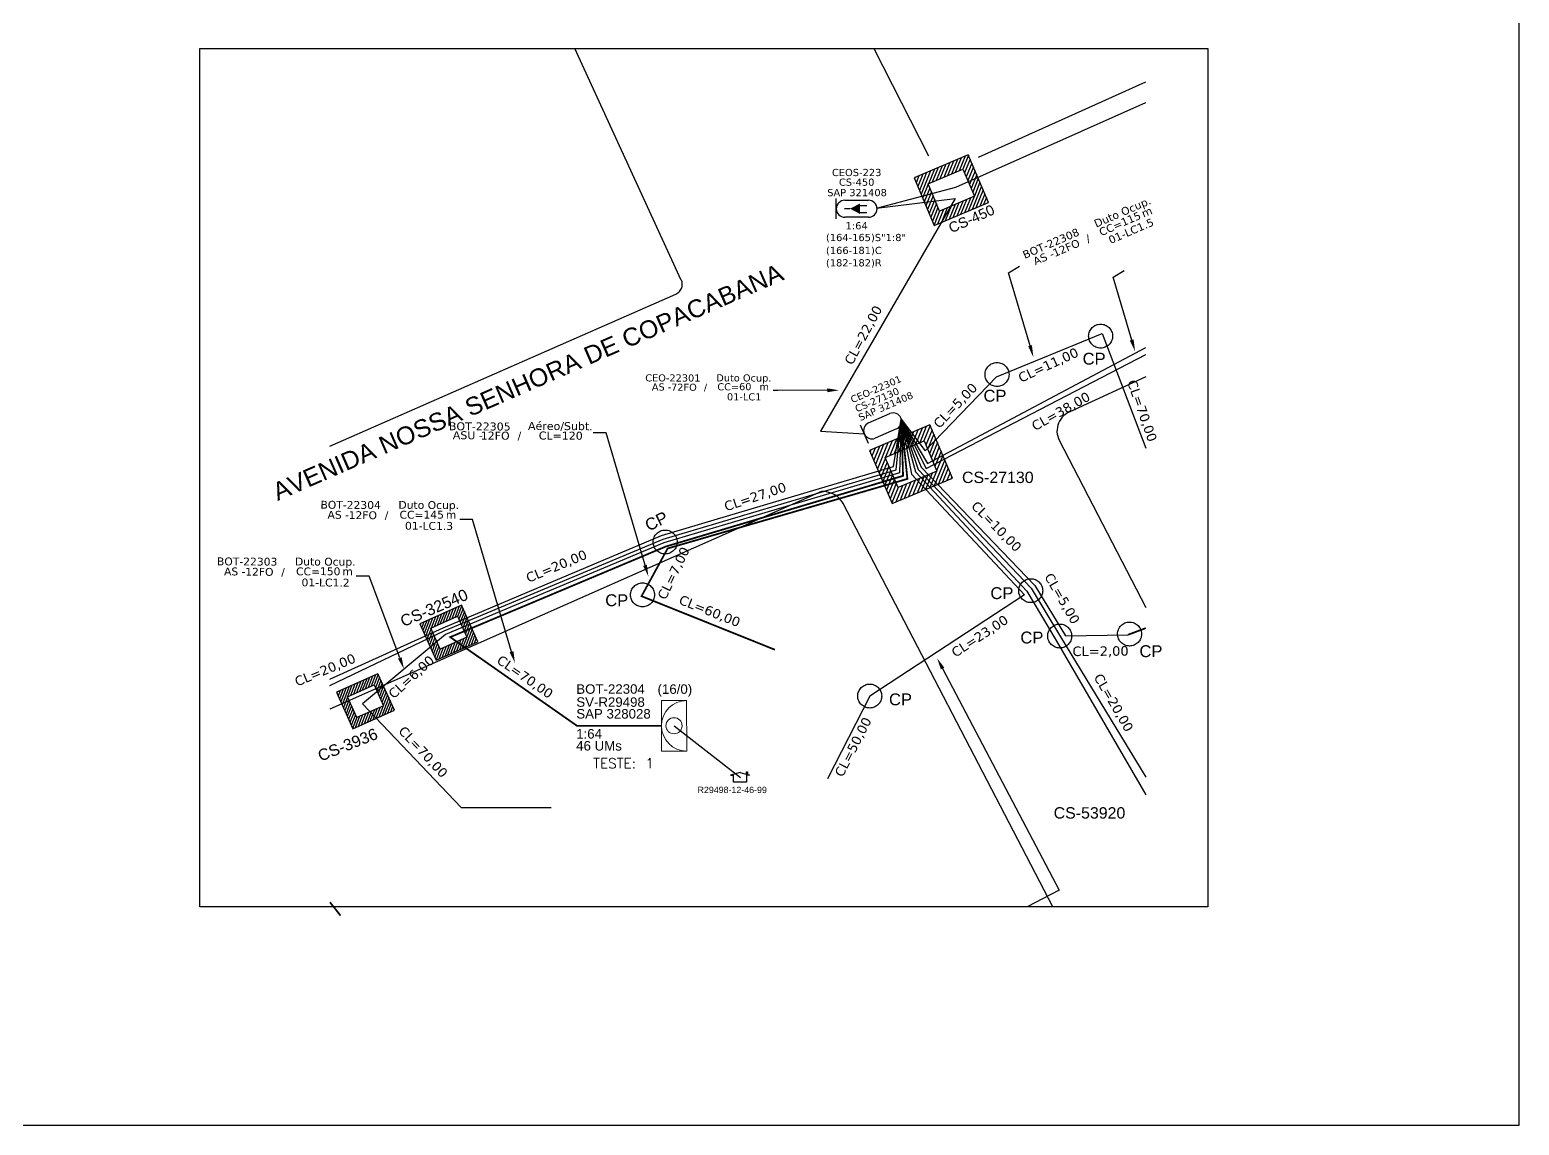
# Model space of a CAD drawing. Extents: x -89 to 2622484776, y -1852823961 to 1299.
# Drawn here: x 278.3 to 749.2, y 705 to 1051.4 of the extents above; entities that cross this region are included whole.
import ezdxf
from ezdxf import colors
from ezdxf.entities.mleader import LeaderData, LeaderLine
from ezdxf.enums import TextEntityAlignment as Align
from ezdxf.math import Vec2, Vec3

# ---------------------------------------------------------------- set-up
doc = ezdxf.new("R2010")
doc.units = 0
doc.linetypes.add('PHANTOM2', pattern=[1.25, 0.625, -0.125, 0.125, -0.125, 0.125, -0.125])
for name, color, linetype in [('10.0-Cartográfico', 252, 'Continuous'), ('10.1-Caixas Subterrâneas', 5, 'Continuous'), ('20.4-CEOS', 1, 'Continuous'), ('20.5-CEO', 1, 'Continuous'), ('CAP_A_INSTALAR', 1, 'Continuous'), ('CELULAS_GPON', 7, 'Continuous'), ('label_cabos', 7, 'Continuous'), ('Legenda', 1, 'Continuous'), ('LOGRADOURO', 5, 'Continuous'), ('surveys', 7, 'Continuous'), ('surveys legendas', 7, 'Continuous')]:
    doc.layers.add(name, color=color, linetype=linetype)
doc.layers.add("20.0-LEGENDA DOS CDO'S", color=1, linetype='Continuous', lineweight=0)
doc.layers.add('20.1-CDO_INTERIOR', color=1, linetype='Continuous', lineweight=0)
doc.layers.add('EXTRA', color=50, linetype='Continuous', plot=False)
doc.styles.add('ARIAL', font='arial.ttf')
doc.styles.add('DIGICADE', font='')
doc.styles.add('ROMANS', font='romans')
doc.styles.add('siredit', font='verdana.ttf')
doc.styles.get("Standard").update_dxf_attribs({"font": 'arial.ttf'})
doc.styles.get('DIGICADE').set_extended_font_data('Arial')
doc.linetypes.add('FENCELINE1', pattern='A,0.25,-0.1,[133,ltypeshp.shx,S=0.1,R=0,X=-0.1,Y=0],-0.1,1', length=1.45)

# ---------------------------------------------------------------- blocks, each defined once
blk = doc.blocks.new('MHMZ')
at = {"linetype": 'PHANTOM2'}
blk.add_circle((0, 0), 0.0000101, dxfattribs=at)
blk = doc.blocks.new('*X76')
at = {"color": 0, "linetype": 'Continuous'}
for p, q in [((-1.25, 0.34099), (-0.49099, 1.1)), ((-1.25, 0.517767), (-0.667767, 1.1)), ((-1.25, 0.694544), (-0.844544, 1.1)), ((-1.25, 0.87132), (-1.02132, 1.1)), ((-1.25, 1.048097), (-1.198097, 1.1)), ((-1.25, 0.164214), (-0.8035, 0.610714)), ((-0.789214, 0.625), (-0.314214, 1.1)), ((-0.612437, 0.625), (-0.137437, 1.1)), ((-0.43566, 0.625), (0.03934, 1.1)), ((-0.258883, 0.625), (0.216117, 1.1)), ((-0.082107, 0.625), (0.392893, 1.1)), ((0.09467, 0.625), (0.56967, 1.1)), ((0.271447, 0.625), (0.746447, 1.1)), ((0.448223, 0.625), (0.923223, 1.1)), ((0.625, 0.625), (1.1, 1.1)), ((0.801777, 0.625), (1.25, 1.073223)), ((0.8035, 0.449947), (1.25, 0.896447)), ((0.8035, 0.27317), (1.25, 0.71967)), ((-1.25, -0.012563), (-0.8035, 0.433937)), ((-1.25, -0.18934), (-0.8035, 0.25716)), ((-1.25, -0.366117), (-0.8035, 0.080383)), ((0.8035, 0.096393), (1.25, 0.542893)), ((0.8035, -0.080383), (1.25, 0.366117)), ((0.8035, -0.25716), (1.25, 0.18934)), ((0.8035, -0.433937), (1.25, 0.012563)), ((-1.25, -0.542893), (-0.8035, -0.096393)), ((-1.25, -0.71967), (-0.8035, -0.27317)), ((-1.25, -0.896447), (-0.8035, -0.449947)), ((0.49099, -1.1), (1.25, -0.34099)), ((0.667767, -1.1), (1.25, -0.517767)), ((0.8035, -0.610714), (1.25, -0.164214)), ((-1.25, -1.073223), (-0.801777, -0.625)), ((-1.1, -1.1), (-0.625, -0.625)), ((-0.923223, -1.1), (-0.448223, -0.625)), ((-0.746447, -1.1), (-0.271447, -0.625)), ((-0.56967, -1.1), (-0.09467, -0.625)), ((-0.392893, -1.1), (0.082107, -0.625)), ((-0.216117, -1.1), (0.258883, -0.625)), ((-0.03934, -1.1), (0.43566, -0.625)), ((0.137437, -1.1), (0.612437, -0.625)), ((0.314214, -1.1), (0.789214, -0.625)), ((0.844544, -1.1), (1.25, -0.694544)), ((1.02132, -1.1), (1.25, -0.87132)), ((1.198097, -1.1), (1.25, -1.048097))]:
    blk.add_line(p, q, dxfattribs=at)
blk = doc.blocks.new('MANHOLE_MQ')
at = {"color": 0, "linetype": 'Continuous'}
for p, q in [((0.00000623, 0.00000569), (-0.00000627, 0.00000569)), ((-0.00000627, 0.00000569), (-0.00000627, -0.00000531)), ((0.00000623, -0.00000531), (0.00000623, 0.00000569)), ((-0.00000404, 0.00000331), (0.00000399, 0.00000331)), ((-0.00000404, -0.00000294), (-0.00000404, 0.00000331)), ((0.00000399, 0.00000331), (0.00000399, -0.00000294)), ((-0.00000627, -0.00000531), (0.00000623, -0.00000531)), ((0.00000399, -0.00000294), (-0.00000404, -0.00000294)), ((0.00000399, -0.00000294), (0.00000399, -0.00000294))]:
    blk.add_line(p, q, dxfattribs=at)
at = {"color": 0, "linetype": 'Continuous', "xscale": 5e-06, "yscale": 5e-06, "zscale": 1e-05}
blk.add_blockref('*X76', (-0.00000002, 0.00000019), dxfattribs=at)
blk = doc.blocks.new('*U102')
at = {"layer": '20.4-CEOS', "color": 7, "style": 'siredit'}
for tag, p in [('FIBRAS_SPLITTER', (0, 0)), ('FIBRAS_TOP_C', (0, -4.13)), ('RESERVA_FINAIS', (0, -5.46))]:
    blk.add_attdef(tag, p, '', height=1.01, dxfattribs=at)
for tag, p, flags in [('ID_ATIVIDADE', (0, -6.77), 3), ('QTDE', (0, -9.4), 1), ('FATOR', (0, -8.09), 1), ('FID', (0, -10.71), 1)]:
    blk.add_attdef(tag, p, '', height=1.01, dxfattribs=dict(at, flags=flags))
blk = doc.blocks.new('Inst CDOI-64')
at = {"layer": '20.1-CDO_INTERIOR', "color": 1, "lineweight": 18}
blk.add_lwpolyline([(-2.12, -2.13), (-2.12, 2.12), (0, 2.12), (0.01, -2.13)], close=True, dxfattribs=at)
blk.add_circle((-1.06, 0), 0.68, dxfattribs=at)
blk.add_arc((0.01, 0), 2.13, 90.0276, 270.0276, dxfattribs=at)
at = {"layer": "20.0-LEGENDA DOS CDO'S"}
for tag, p, style, flags in [('ID_ATIVIDADE', (-9.3, 3.78), 'ARIAL', 3), ('FATOR', (-1.5, 3.78), 'ARIAL', 1), ('QTDE', (-9.18, -3.66), 'DIGICADE', 3)]:
    blk.add_attdef(tag, p, '', height=0.8, rotation=0.118, dxfattribs=dict(at, style=style, flags=flags))
at = {"layer": "20.0-LEGENDA DOS CDO'S", "style": 'ARIAL'}
for tag, p, rotation in [('FID', (-9.3, 2.69), 0.118), ('SAP', (-9.3, 0.61), 359.9724), ('SURVEY', (-9.3, 1.6), 359.9724), ('1:XX', (-9.31, -1.08), 359.9724), ('UMS', (-9.31, -2.09), 359.9724)]:
    blk.add_attdef(tag, p, '', height=0.8, rotation=rotation, dxfattribs=at)
blk.add_attdef('FIBRAS_UTILIZADAS', text='', height=0.8, rotation=359.9724, dxfattribs=at).set_placement((-0.99, 2.69), align=Align.CENTER)
blk = doc.blocks.new('Teste  FTTH')
at = {"color": 0, "lineweight": 0, "style": 'ROMANS'}
for tag, p in [('TESTE', (-2.302, -0.29)), ('QTDE', (0.212, -0.29))]:
    blk.add_attdef(tag, p, '', height=0.48, dxfattribs=at)
for tag, p, flags in [('FID', (-2.227, -1.253), 1), ('FATOR', (-2.227, -2.028), 3), ('ID_ATIVIDADE', (-2.227, -2.716), 3)]:
    blk.add_attdef(tag, p, '', height=0.48, dxfattribs=dict(at, flags=flags))
blk = doc.blocks.new('Inst CB DT OCUP CFOA-SM-AS-80-TS-72')
at = {"layer": 'label_cabos', "color": 0, "style": 'siredit'}
for tag, flags, p in [('ID_ATIVIDADE', 3, (1.31, 2.67)), ('FATOR', 1, (11.56, 2.55))]:
    blk.add_attdef(tag, text='', height=1, rotation=359.69, dxfattribs=dict(at, flags=flags)).set_placement(p, align=Align.MIDDLE_CENTER)
for tag, p in [('TIPO_CABO', (1.76, 0)), ('DESTINO_CABO', (3.13, 1.26)), ('CABO', (4.69, -0.05)), ('/', (7.71, -0.05)), ('LANCE', (10.91, 0)), ('TIPO_CABO', (13.11, 1.24)), ('UND', (15.96, 0)), ('FID', (13.15, -1.41))]:
    blk.add_attdef(tag, text='', height=1, rotation=359.69, dxfattribs=at).set_placement(p, align=Align.MIDDLE_CENTER)
blk.add_attdef('QTDE', (12.43, -0.47), '', height=1, rotation=359.69, dxfattribs=at)
blk = doc.blocks.new('Inst CB DT OCUP CFOA-SM-AS-80-TS-24')
at = {"layer": 'label_cabos', "color": 0, "style": 'siredit'}
for tag, flags, p in [('ID_ATIVIDADE', 3, (1.31, 2.67)), ('FATOR', 1, (11.56, 2.55))]:
    blk.add_attdef(tag, text='', height=1, rotation=359.69, dxfattribs=dict(at, flags=flags)).set_placement(p, align=Align.MIDDLE_CENTER)
for tag, p in [('TIPO_CABO', (1.76, 0)), ('DESTINO_CABO', (3.13, 1.26)), ('CABO', (4.69, -0.05)), ('/', (7.71, -0.05)), ('LANCE', (10.91, 0)), ('TIPO_CABO', (13.11, 1.24)), ('UND', (15.96, 0)), ('FID', (13.15, -1.41))]:
    blk.add_attdef(tag, text='', height=1, rotation=359.69, dxfattribs=at).set_placement(p, align=Align.MIDDLE_CENTER)
blk.add_attdef('QTDE', (12.43, -0.47), '', height=1, rotation=359.69, dxfattribs=at)
blk = doc.blocks.new('LEGENDA DOS CABOS')
at = {"layer": 'EXTRA', "color": 0, "style": 'siredit'}
for tag, p in [('ID', (4.6, 0.97)), ('XX', (9.03, 0.97))]:
    blk.add_attdef(tag, text='', height=0.48, rotation=359.69, dxfattribs=at).set_placement(p, align=Align.MIDDLE_CENTER)
at = {"layer": 'Legenda', "color": 0, "style": 'siredit'}
for tag, p in [('TIPO_CABO', (1.31, 0)), ('CABO', (4.69, -0.05)), ('/', (6.81, -0.05)), ('METROS', (10.03, -0.05))]:
    blk.add_attdef(tag, text='', height=0.8, rotation=359.69, dxfattribs=at).set_placement(p, align=Align.MIDDLE_CENTER)
blk = doc.blocks.new('SURVEY_SURVEY')
for p, q in [((0, 0.0000152), (-0.0000151, 0.0000108)), ((-0.0000151, 0.0000108), (-0.0000104, 0.0000108)), ((-0.0000103, 0), (-0.0000103, 0.0000108)), ((0.0000103, 0), (-0.0000103, 0)), ((0, 0.0000152), (0.0000151, 0.0000108)), ((0.0000101, 0.0000159), (0.0000117, 0.0000159)), ((0.0000101, 0.0000123), (0.0000101, 0.0000159)), ((0.0000151, 0.0000108), (0.0000103, 0.0000108)), ((0.0000103, 0.0000108), (0.0000103, 0)), ((0.0000117, 0.0000159), (0.0000117, 0.0000119))]:
    blk.add_line(p, q)

msp = doc.modelspace()

# ---------------------------------------------------------------- linework, layer by layer
msp.add_lwpolyline([(-89.32, 705.02), (749.25, 705.02), (749.25, 1299.02), (-89.32, 1299.02), (-89.32, 705.02)])
at = {"color": 4, "ltscale": 0.5}
msp.add_lwpolyline([(482.04, 831.31), (503, 815)], dxfattribs=at)
at = {"layer": '10.0-Cartográfico', "color": 7}
msp.add_lwpolyline([(332.14, 1045.42), (650.77, 1045.42), (650.77, 774.06), (332.14, 774.06)], close=True, dxfattribs=at)
at = {"layer": '10.0-Cartográfico'}
for points in [[(373.22, 919.73), (482.56, 967.79), (482.88, 967.96), (483.21, 968.17), (483.5, 968.37), (483.75, 968.65), (484, 968.92), (484.18, 969.23), (484.36, 969.53), (484.47, 969.87), (484.57, 970.21), (484.64, 970.55), (484.63, 970.93), (484.59, 971.26), (484.55, 971.64), (484.44, 971.97), (484.33, 972.18), (450.62, 1045.42)], [(545.24, 1045.42), (562.5, 1011.47)], [(578.28, 1011.05), (631.17, 1034.91)], [(631.17, 941.62), (607.17, 930.58), (606.48, 930.24), (605.87, 929.82), (605.29, 929.38), (604.78, 928.86), (604.31, 928.28), (603.92, 927.67), (603.6, 927.02), (603.35, 926.34), (603.22, 925.66), (603.12, 924.95), (603.09, 924.24), (603.17, 923.53), (603.33, 922.85), (603.55, 922.18), (603.82, 921.6)], [(603.82, 921.6), (631.17, 868.66)], [(601.74, 774.06), (535.52, 901.55), (535.15, 902.15), (534.7, 902.73), (534.22, 903.26), (533.66, 903.76), (533.03, 904.2), (532.41, 904.56), (531.71, 904.86), (530.97, 905.09), (530.24, 905.25), (529.47, 905.34), (528.7, 905.37), (373.22, 836.57)]]:
    msp.add_lwpolyline(points, dxfattribs=at)
at = {"layer": '20.4-CEOS', "color": 7}
for p, q in [((536.01, 997.47), (543.53, 997.47)), ((543.53, 992.11), (536.01, 992.11))]:
    msp.add_line(p, q, dxfattribs=at)
for points in [[(533.33, 991.56), (533.33, 998.03)], [(537.69, 994.79), (535.88, 994.79)], [(540.66, 995.86), (542.94, 995.86)], [(540.66, 993.63), (542.94, 993.63)]]:
    msp.add_lwpolyline(points, dxfattribs=at)
msp.add_lwpolyline([(537.69, 994.79, 0, 3.31, 0), (540.8, 994.79, 3.31, 3.31, 0)], format="xyseb", dxfattribs=at)
for centre, start, end in [((536.01, 994.79), 90, 270), ((543.53, 994.79), 270, 90)]:
    msp.add_arc(centre, 2.68, start, end, dxfattribs=at)
at = {"layer": '20.5-CEO', "color": 5}
for p, q in [((543.54, 927.05), (550.29, 930)), ((552.39, 925.19), (545.64, 922.24))]:
    msp.add_line(p, q, dxfattribs=at)
msp.add_lwpolyline([(540.92, 926.5), (543.45, 920.7)], dxfattribs=at)
for centre, start, end in [((551.34, 927.59), 293.5674, 113.5674), ((544.59, 924.65), 113.5674, 293.5674)]:
    msp.add_arc(centre, 2.63, start, end, dxfattribs=at)
at = {"layer": 'CAP_A_INSTALAR', "color": 8, "linetype": 'FENCELINE1', "ltscale": 3}
for points in [[(546.01, 994.99), (571.07, 1001.59), (631.17, 1028.39)], [(553.87, 928.3), (562.16, 914.28), (631.17, 950.87)], [(373.22, 844.04), (409.36, 861.35), (478.56, 890.34), (552.22, 912.25), (553.87, 928.3)], [(553.87, 928.3), (558.36, 911.57), (593.62, 873.92), (602.86, 858.25), (631.17, 809.49)], [(553.87, 928.3), (560.19, 913.04), (596.08, 875.68), (605.83, 859.76), (625.55, 860.08)]]:
    msp.add_lwpolyline(points, dxfattribs=at)
at = {"layer": 'CAP_A_INSTALAR', "color": 7, "linetype": 'FENCELINE1', "ltscale": 3}
for points in [[(546.01, 994.99), (570.87, 998.02), (528.35, 924.47), (542.19, 923.6)], [(553.87, 928.3), (561.46, 918.28), (583.98, 941.6), (617.38, 955.38), (631.17, 919.1)], [(553.87, 928.3), (561.71, 912.69), (631.17, 948.75)], [(373.22, 846.01), (409, 862.31), (478.06, 891.49), (551.41, 913.24), (553.87, 928.3)], [(553.87, 928.3), (553.29, 911.31), (478.85, 889.15), (409.72, 860.2), (383.55, 838.28), (414.73, 805.5), (443.21, 805.5)], [(553.87, 928.3), (557.09, 910.83), (592.86, 872.7), (543.89, 840.71), (530.58, 814.5), (530.58, 814.5)], [(553.87, 928.3), (559.17, 912.32), (594.97, 874.79), (604.2, 859.44), (631.17, 815.04)]]:
    msp.add_lwpolyline(points, dxfattribs=at)
at = {"layer": 'CAP_A_INSTALAR', "linetype": 'FENCELINE1', "ltscale": 3, "const_width": 0.562}
msp.add_lwpolyline([(553.87, 928.3), (554.44, 910.34), (479.38, 887.97), (411.26, 859.34), (451.32, 831.32), (478.05, 831.31)], dxfattribs=at)
at = {"layer": 'CAP_A_INSTALAR', "color": 8, "linetype": 'FENCELINE1', "ltscale": 3, "const_width": 0.562}
for points in [[(553.87, 928.3), (555.81, 909.37), (480.01, 887.37), (471.75, 872.29), (513.92, 855.36), (513.92, 855.36)], [(625.55, 860.08), (631.17, 862.19)], [(373.22, 775.53), (376.58, 771.31), (376.58, 771.31)]]:
    msp.add_lwpolyline(points, dxfattribs=at)

# ---------------------------------------------------------------- block references
at = {"color": 0, "lineweight": 0, "xscale": 3.75, "yscale": 3.75, "zscale": 3.75}
msp.add_blockref('Inst CDOI-64', (486, 831.32), dxfattribs=at).add_auto_attribs({'FIBRAS_UTILIZADAS': '(16/0)', 'SURVEY': 'SV-R29498', 'SAP': 'SAP 328028', '1:XX': '1:64', 'UMS': '46 UMs', 'FID': 'BOT-22304'})
at = {"layer": '10.1-Caixas Subterrâneas', "color": 30}
for p, xscale, yscale, zscale, rotation in [((569.55, 1000.91), 1492000.81339414, 1492000.81339414, 1492000.81339414, 202.9875673620461), ((556.8, 914.27), 1657778.681549043, 1657778.681549044, 1657778.681549044, 202.9875673620461), ((410.74, 860.93), 1151235.19552017, 1151235.195520169, 1151235.195520169, 204.0747393551156), ((384.33, 839.25), 1151235.19552017, 1151235.195520169, 1151235.195520169, 204.0747393551156)]:
    msp.add_blockref('MANHOLE_MQ', p, dxfattribs=dict(at, xscale=xscale, yscale=yscale, zscale=zscale, rotation=rotation))
at = {"layer": '10.1-Caixas Subterrâneas', "xscale": 375000, "yscale": 375000, "zscale": 375000}
for p in [(616.9, 954.52), (584.15, 942.37), (479.23, 889.42), (472.06, 872.7), (594.8, 874.03), (603.97, 859.69), (626.05, 860.32)]:
    msp.add_blockref('MHMZ', p, dxfattribs=at)
at = {"layer": '10.1-Caixas Subterrâneas', "linetype": 'ByBlock', "xscale": 375000, "yscale": 375000, "zscale": 375000}
msp.add_blockref('MHMZ', (543.9, 840.71), dxfattribs=at)
at = {"layer": "20.0-LEGENDA DOS CDO'S", "lineweight": 0, "xscale": 6.564374999999969, "yscale": 6.564374999999972, "zscale": 6.564374999999972, "rotation": 0.004078562105398159}
msp.add_blockref('Teste  FTTH', (471.59, 819.78), dxfattribs=at).add_auto_attribs({'TESTE': 'TESTE:', 'QTDE': '1'})
at = {"layer": '20.4-CEOS', "color": 0, "lineweight": 0}
ref = msp.add_blockref('*U102', (530.06, 984.56), dxfattribs=dict(at, xscale=2.25, yscale=2.25, zscale=2.25))
ref.add_attrib('FIBRAS_SPLITTER', '(164-165)S"1:8"', (530.06, 984.56), dxfattribs={"color": 7, "height": 2.2718, "style": 'siredit'})
ref.add_attrib('FIBRAS_TOP_C', '(166-181)C', (530.06, 980.47), dxfattribs={"color": 7, "height": 2.272, "style": 'siredit'})
ref.add_attrib('RESERVA_FINAIS', '(182-182)R', (530.06, 976.55), dxfattribs={"color": 7, "height": 2.272, "style": 'siredit'})
at = {"layer": 'label_cabos', "color": 0, "lineweight": 0}
ref = msp.add_blockref('Inst CB DT OCUP CFOA-SM-AS-80-TS-24', (595.35, 977.84), dxfattribs=dict(at, xscale=2.475, yscale=2.475, zscale=2.475, rotation=23.7579626905763))
ref.add_attrib('DESTINO_CABO', 'BOT-22308', dxfattribs={"color": 0, "height": 2.475, "rotation": 23.448, "style": 'siredit'}).set_placement((601.19, 983.83), align=Align.MIDDLE_CENTER)
ref.add_attrib('CABO', '12FO', dxfattribs={"color": 0, "height": 2.475, "rotation": 23.448, "style": 'siredit'}).set_placement((606.02, 982.4), align=Align.MIDDLE_CENTER)
ref.add_attrib('TIPO_CABO', 'Duto Ocup.', dxfattribs={"color": 0, "height": 2.475, "rotation": 23.448, "style": 'siredit'}).set_placement((623.8, 993.73), align=Align.MIDDLE_CENTER)
ref.add_attrib('/', '/', dxfattribs={"color": 0, "height": 2.48, "rotation": 23.448, "style": 'siredit'}).set_placement((612.88, 985.42), align=Align.MIDDLE_CENTER)
ref.add_attrib('TIPO_CABO', 'AS - ', dxfattribs={"color": 0, "height": 2.475, "rotation": 23.448, "style": 'siredit'}).set_placement((599.35, 979.59), align=Align.MIDDLE_CENTER)
ref.add_attrib('FID', '01-LC1.5', dxfattribs={"color": 0, "height": 2.475, "rotation": 23.448, "style": 'siredit'}).set_placement((626.54, 987.75), align=Align.MIDDLE_CENTER)
ref.add_attrib('LANCE', 'CC=', dxfattribs={"color": 0, "height": 2.475, "rotation": 23.448, "style": 'siredit'}).set_placement((620.06, 988.73), align=Align.MIDDLE_CENTER)
ref.add_attrib('QTDE', '115', (623.98, 989.16), dxfattribs={"color": 0, "height": 2.475, "rotation": 23.448, "style": 'siredit'})
ref.add_attrib('UND', 'm', dxfattribs={"color": 0, "height": 2.48, "rotation": 23.448, "style": 'siredit'}).set_placement((631.51, 993.77), align=Align.MIDDLE_CENTER)
at = {"layer": 'label_cabos'}
ref = msp.add_blockref('Inst CB DT OCUP CFOA-SM-AS-80-TS-72', (474.61, 938.43), dxfattribs=dict(at, xscale=2.25, yscale=2.25, zscale=2.25, rotation=0.1315642785740555))
ref.add_attrib('DESTINO_CABO', 'CEO-22301', dxfattribs={"color": 0, "height": 2.25, "rotation": 359.8216, "style": 'siredit'}).set_placement((481.65, 941.29), align=Align.MIDDLE_CENTER)
ref.add_attrib('CABO', '72FO', dxfattribs={"color": 0, "height": 2.25, "rotation": 359.8216, "style": 'siredit'}).set_placement((485.16, 938.34), align=Align.MIDDLE_CENTER)
ref.add_attrib('TIPO_CABO', 'Duto Ocup.', dxfattribs={"color": 0, "height": 2.25, "rotation": 359.8216, "style": 'siredit'}).set_placement((504.1, 941.3), align=Align.MIDDLE_CENTER)
ref.add_attrib('/', '/', dxfattribs={"color": 0, "height": 2.25, "rotation": 359.8216, "style": 'siredit'}).set_placement((491.97, 938.36), align=Align.MIDDLE_CENTER)
ref.add_attrib('TIPO_CABO', 'AS - ', dxfattribs={"color": 0, "height": 2.25, "rotation": 359.8216, "style": 'siredit'}).set_placement((478.58, 938.43), align=Align.MIDDLE_CENTER)
ref.add_attrib('FID', '01-LC1', dxfattribs={"color": 0, "height": 2.25, "rotation": 359.8216, "style": 'siredit'}).set_placement((504.2, 935.32), align=Align.MIDDLE_CENTER)
ref.add_attrib('LANCE', 'CC=', dxfattribs={"color": 0, "height": 2.25, "rotation": 359.8216, "style": 'siredit'}).set_placement((499.16, 938.49), align=Align.MIDDLE_CENTER)
ref.add_attrib('QTDE', '60', (502.58, 937.43), dxfattribs={"color": 0, "height": 2.25, "rotation": 359.8216, "style": 'siredit'})
ref.add_attrib('UND', 'm', dxfattribs={"color": 0, "height": 2.25, "rotation": 359.8216, "style": 'siredit'}).set_placement((510.53, 938.52), align=Align.MIDDLE_CENTER)
at = {"layer": 'label_cabos', "color": 0, "lineweight": 0}
ref = msp.add_blockref('LEGENDA DOS CABOS', (409.88, 921.85), dxfattribs=dict(at, xscale=2.529762733746222, yscale=2.529762733746222, zscale=2.529762733746222))
ref.add_attrib('ID', 'BOT-22305', dxfattribs={"color": 0, "height": 2.53, "rotation": 359.69, "style": 'siredit'}).set_placement((420.61, 925.97), align=Align.MIDDLE_CENTER)
ref.add_attrib('CABO', '12FO', dxfattribs={"color": 0, "height": 2.53, "rotation": 359.69, "style": 'siredit'}).set_placement((425.48, 923.05), align=Align.MIDDLE_CENTER)
ref.add_attrib('METROS', 'CL=120', dxfattribs={"color": 0, "height": 2.53, "rotation": 359.69, "style": 'siredit'}).set_placement((446.21, 923.05), align=Align.MIDDLE_CENTER)
ref.add_attrib('XX', 'Aéreo/Subt.', dxfattribs={"color": 0, "height": 2.5298, "rotation": 359.69, "style": 'siredit'}).set_placement((446.08, 926.08), align=Align.MIDDLE_CENTER)
ref.add_attrib('/', '/', dxfattribs={"color": 0, "height": 2.53, "rotation": 359.69, "style": 'siredit'}).set_placement((433.14, 923.05), align=Align.MIDDLE_CENTER)
ref.add_attrib('TIPO_CABO', 'ASU -', dxfattribs={"color": 0, "height": 2.53, "rotation": 359.69, "style": 'siredit'}).set_placement((416.82, 923.17), align=Align.MIDDLE_CENTER)
ref = msp.add_blockref('Inst CB DT OCUP CFOA-SM-AS-80-TS-24', (372.03, 898.02), dxfattribs=dict(at, xscale=2.475, yscale=2.475, zscale=2.475))
ref.add_attrib('DESTINO_CABO', 'BOT-22304', dxfattribs={"color": 0, "height": 2.475, "rotation": 359.69, "style": 'siredit'}).set_placement((379.78, 901.15), align=Align.MIDDLE_CENTER)
ref.add_attrib('CABO', '12FO', dxfattribs={"color": 0, "height": 2.475, "rotation": 359.69, "style": 'siredit'}).set_placement((383.63, 897.9), align=Align.MIDDLE_CENTER)
ref.add_attrib('TIPO_CABO', 'Duto Ocup.', dxfattribs={"color": 0, "height": 2.475, "rotation": 359.69, "style": 'siredit'}).set_placement((404.47, 901.11), align=Align.MIDDLE_CENTER)
ref.add_attrib('/', '/', dxfattribs={"color": 0, "height": 2.47, "rotation": 359.69, "style": 'siredit'}).set_placement((391.12, 897.9), align=Align.MIDDLE_CENTER)
ref.add_attrib('TIPO_CABO', 'AS - ', dxfattribs={"color": 0, "height": 2.475, "rotation": 359.69, "style": 'siredit'}).set_placement((376.39, 898.01), align=Align.MIDDLE_CENTER)
ref.add_attrib('FID', '01-LC1.3', dxfattribs={"color": 0, "height": 2.475, "rotation": 359.69, "style": 'siredit'}).set_placement((404.57, 894.52), align=Align.MIDDLE_CENTER)
ref.add_attrib('LANCE', 'CC=', dxfattribs={"color": 0, "height": 2.475, "rotation": 359.69, "style": 'siredit'}).set_placement((399.03, 898.03), align=Align.MIDDLE_CENTER)
ref.add_attrib('QTDE', '145', (402.79, 896.85), dxfattribs={"color": 0, "height": 2.475, "rotation": 359.69, "style": 'siredit'})
ref.add_attrib('UND', 'm', dxfattribs={"color": 0, "height": 2.47, "rotation": 359.69, "style": 'siredit'}).set_placement((411.54, 898.03), align=Align.MIDDLE_CENTER)
ref = msp.add_blockref('Inst CB DT OCUP CFOA-SM-AS-80-TS-24', (339.31, 880.11), dxfattribs=dict(at, xscale=2.475, yscale=2.475, zscale=2.475))
ref.add_attrib('DESTINO_CABO', 'BOT-22303', dxfattribs={"color": 0, "height": 2.475, "rotation": 359.69, "style": 'siredit'}).set_placement((347.06, 883.24), align=Align.MIDDLE_CENTER)
ref.add_attrib('CABO', '12FO', dxfattribs={"color": 0, "height": 2.475, "rotation": 359.69, "style": 'siredit'}).set_placement((350.91, 879.99), align=Align.MIDDLE_CENTER)
ref.add_attrib('TIPO_CABO', 'Duto Ocup.', dxfattribs={"color": 0, "height": 2.475, "rotation": 359.69, "style": 'siredit'}).set_placement((371.76, 883.2), align=Align.MIDDLE_CENTER)
ref.add_attrib('/', '/', dxfattribs={"color": 0, "height": 2.47, "rotation": 359.69, "style": 'siredit'}).set_placement((358.41, 879.99), align=Align.MIDDLE_CENTER)
ref.add_attrib('TIPO_CABO', 'AS - ', dxfattribs={"color": 0, "height": 2.475, "rotation": 359.69, "style": 'siredit'}).set_placement((343.68, 880.1), align=Align.MIDDLE_CENTER)
ref.add_attrib('FID', '01-LC1.2', dxfattribs={"color": 0, "height": 2.475, "rotation": 359.69, "style": 'siredit'}).set_placement((371.85, 876.61), align=Align.MIDDLE_CENTER)
ref.add_attrib('LANCE', 'CC=', dxfattribs={"color": 0, "height": 2.475, "rotation": 359.69, "style": 'siredit'}).set_placement((366.31, 880.12), align=Align.MIDDLE_CENTER)
ref.add_attrib('QTDE', '150', (370.07, 878.94), dxfattribs={"color": 0, "height": 2.475, "rotation": 359.69, "style": 'siredit'})
ref.add_attrib('UND', 'm', dxfattribs={"color": 0, "height": 2.47, "rotation": 359.69, "style": 'siredit'}).set_placement((378.82, 880.12), align=Align.MIDDLE_CENTER)
at = {"layer": 'surveys', "color": 255, "xscale": 200000, "yscale": 200000, "zscale": 200000}
msp.add_blockref('SURVEY_SURVEY', (502.9, 813.52), dxfattribs=at)

# ---------------------------------------------------------------- texts
at = {"layer": '10.1-Caixas Subterrâneas', "color": 30, "style": 'ARIAL'}
for s, height, rotation, p in [('CS-450', 3.24, 24.0747, (569.73, 987)), ('CS-32540', 3.6, 23.1488, (396.45, 862.5)), ('CS-3936', 3.6, 21.9459, (370.31, 819.96))]:
    msp.add_text(s, height=height, rotation=rotation, dxfattribs=at).set_placement(p)
at = {"layer": '10.1-Caixas Subterrâneas'}
for p in [(611.21, 945.49), (579.87, 933.78), (460.27, 869.13), (582.05, 871.37), (591.53, 857.34), (629.17, 853.02), (549.99, 837.78)]:
    msp.add_text('CP', height=3.75, dxfattribs=at).set_placement(p)
at = {"layer": '10.1-Caixas Subterrâneas', "color": 30, "style": 'ARIAL'}
for s, p in [('CS-27130', (573.07, 908.06)), ('CS-53920', (602.06, 801.97))]:
    msp.add_text(s, height=3.6, dxfattribs=at).set_placement(p)
at = {"layer": '10.1-Caixas Subterrâneas'}
msp.add_text('CP', height=3.75, rotation=26.1012, dxfattribs=at).set_placement((474.01, 892.71))
at = {"layer": '20.4-CEOS', "color": 7, "style": 'siredit'}
for s, p in [('CEOS-223', (539.77, 1007.38)), ('CS-450', (539.77, 1004.33)), ('SAP 321408', (539.89, 1001.03)), ('1:64', (539.77, 990.55))]:
    msp.add_text(s, height=2.272, dxfattribs=at).set_placement(p, align=Align.TOP_CENTER)
at = {"layer": '20.4-CEOS', "color": 5, "style": 'siredit'}
msp.add_text('CEO-22301', height=2.215, rotation=23.5674, dxfattribs=at).set_placement((545.42, 938.76), align=Align.TOP_CENTER)
at = {"layer": '20.5-CEO', "color": 5, "style": 'siredit'}
for s, p in [('CS-27130', (545.77, 935.39)), ('SAP 321408', (548.52, 933.37))]:
    msp.add_text(s, height=2.224, rotation=23.5674, dxfattribs=at).set_placement(p, align=Align.TOP_CENTER)
at = {"layer": 'CELULAS_GPON', "style": 'siredit'}
for s, rotation, p in [('CL=22,00', 61.8876, (538.36, 945.14)), ('CL=11,00', 24.791, (591.72, 939.75)), ('CL=5,00', 46.1975, (565.87, 925.11)), ('CL=70,00', 289.4218, (625.25, 940.04)), ('CL=38,00', 29.3982, (596.16, 924.46)), ('CL=27,00', 18.4083, (498.48, 899.11)), ('CL=10,00', 314.6497, (575.75, 900.55)), ('CL=20,00', 22.5548, (436, 876.5)), ('CL=7,00', 64.3243, (479.34, 870.9)), ('CL=5,00', 300.1545, (599.01, 878.49)), ('CL=60,00', 338.3217, (483.28, 869.98)), ('CL=23,00', 33.3937, (570.99, 852.82)), ('CL=20,00', 22.5548, (362.86, 843.7)), ('CL=6,00', 42.1931, (393.37, 839.67)), ('CL=70,00', 325.202, (425.7, 851.39)), ('CL=2,00', 0.4643, (608, 853.35)), ('CL=20,00', 300.1545, (614.62, 846.7)), ('CL=50,00', 62.9696, (535.32, 814.85)), ('CL=70,00', 313.1663, (394.66, 829.47))]:
    msp.add_text(s, height=3, rotation=rotation, dxfattribs=at).set_placement(p)
at = {"layer": 'LOGRADOURO'}
msp.add_text('AVENIDA NOSSA SENHORA DE COPACABANA', height=5.625, rotation=23.5964, dxfattribs=at).set_placement((356.7, 902.37))
at = {"layer": 'surveys legendas', "style": 'ARIAL'}
msp.add_text('R29498-12-46-99', height=2, dxfattribs=at).set_placement((489.47, 810.03))

# ---------------------------------------------------------------- leaders
ml = msp.add_multileader_mtext('Standard')
ml.set_content('', color=256)
ml.set_leader_properties()
ml.build(insert=Vec2(0, 0))
ml.multileader.update_dxf_attribs({"dogleg_length": 30, "arrow_head_size": 3.75})
ctx = ml.context
ctx.base_point, ctx.char_height, ctx.arrow_head_size, ctx.landing_gap_size, ctx.plane_origin, ctx.plane_x_axis, ctx.plane_y_axis = Vec3(604.01, 984.49), 15, 3.75, 7.5, Vec3(607.4, 942.41), Vec3(-0.853042, -0.521843), Vec3(0.521843, -0.853042)
ctx.text_align_type = 2
notes = []
notes.append((ctx, [(0, (1, 1, 0), (587.75, 974.54), (0.853042, 0.521843), 4.07, [(0, [(595.64, 947.88)], 0, [])])]))
ctx.mtext.insert, ctx.mtext.text_direction, ctx.mtext.rotation, ctx.mtext.alignment, ctx.mtext.flow_direction = Vec3(601.53, 974.18), Vec3(-0.853042, -0.521843), 3.690602, 3, 5
ml = msp.add_multileader_mtext('Standard')
ml.set_content('', color=256)
ml.set_leader_properties()
ml.build(insert=Vec2(0, 0))
ml.multileader.update_dxf_attribs({"dogleg_length": 30, "arrow_head_size": 3.75})
ctx = ml.context
ctx.base_point, ctx.char_height, ctx.arrow_head_size, ctx.landing_gap_size, ctx.plane_origin, ctx.plane_x_axis, ctx.plane_y_axis = Vec3(637.17, 983.1), 15, 3.75, 7.5, Vec3(640.56, 941.02), Vec3(-0.853042, -0.521843), Vec3(0.521843, -0.853042)
ctx.text_align_type = 2
notes.append((ctx, [(0, (1, 1, 0), (620.9, 973.15), (0.853042, 0.521843), 4.07, [(0, [(627.79, 949.68)], 0, [])])]))
ctx.mtext.insert, ctx.mtext.text_direction, ctx.mtext.rotation, ctx.mtext.alignment, ctx.mtext.flow_direction = Vec3(634.68, 972.78), Vec3(-0.853042, -0.521843), 3.690602, 3, 5
ml = msp.add_multileader_mtext('Standard')
ml.set_content('', color=256)
ml.set_leader_properties()
ml.build(insert=Vec2(0, 0))
ml.multileader.update_dxf_attribs({"dogleg_length": 30, "arrow_head_size": 3.75})
ctx = ml.context
ctx.base_point, ctx.char_height, ctx.arrow_head_size, ctx.landing_gap_size, ctx.plane_origin = Vec3(498.34, 937.35), 15, 3.75, 7.5, Vec3(539.72, 937.35)
ctx.text_align_type = 2
notes.append((ctx, [(0, (1, 1, 0), (514.82, 937.35), (-1, 0), 1.48, [(0, [(534.2, 937.39)], 0, [])])]))
ctx.mtext.insert, ctx.mtext.alignment, ctx.mtext.flow_direction = Vec3(505.84, 944.85), 3, 5
ml = msp.add_multileader_mtext('Standard')
ml.set_content('', color=256)
ml.set_leader_properties()
ml.build(insert=Vec2(0, 0))
ml.multileader.update_dxf_attribs({"dogleg_length": 30, "arrow_head_size": 3.75})
ctx = ml.context
ctx.base_point, ctx.char_height, ctx.arrow_head_size, ctx.landing_gap_size, ctx.plane_origin, ctx.plane_x_axis, ctx.plane_y_axis = Vec3(456.46, 923.9), 15, 3.75, 7.5, Vec3(460.53, 886.23), Vec3(-1, 0), Vec3(0, -1)
notes.append((ctx, [(0, (1, 1, 0), (460.53, 923.9), (-1, 0), 4.07, [(0, [(473.91, 878.48)], 0, [])])]))
ctx.mtext.insert, ctx.mtext.text_direction, ctx.mtext.rotation, ctx.mtext.flow_direction = Vec3(448.96, 916.4), Vec3(-1, 0), 3.141593, 5
ml = msp.add_multileader_mtext('Standard')
ml.set_content('', color=256)
ml.set_leader_properties()
ml.build(insert=Vec2(0, 0))
ml.multileader.update_dxf_attribs({"dogleg_length": 30, "arrow_head_size": 3.75})
ctx = ml.context
ctx.base_point, ctx.char_height, ctx.arrow_head_size, ctx.landing_gap_size, ctx.plane_origin, ctx.plane_x_axis, ctx.plane_y_axis = Vec3(414.27, 896.55), 15, 3.75, 7.5, Vec3(418.34, 858.89), Vec3(-1, 0), Vec3(0, -1)
notes.append((ctx, [(0, (1, 1, 0), (418.34, 896.55), (-1, 0), 4.07, [(0, [(431.72, 851.14)], 0, [])])]))
ctx.mtext.insert, ctx.mtext.text_direction, ctx.mtext.rotation, ctx.mtext.flow_direction = Vec3(406.77, 889.05), Vec3(-1, 0), 3.141593, 5
ml = msp.add_multileader_mtext('Standard')
ml.set_content('', color=256)
ml.set_leader_properties()
ml.build(insert=Vec2(0, 0))
ml.multileader.update_dxf_attribs({"dogleg_length": 30, "arrow_head_size": 3.75})
ctx = ml.context
ctx.base_point, ctx.char_height, ctx.arrow_head_size, ctx.landing_gap_size, ctx.plane_origin, ctx.plane_x_axis, ctx.plane_y_axis = Vec3(381.55, 878.64), 15, 3.75, 7.5, Vec3(385.62, 840.98), Vec3(-1, 0), Vec3(0, -1)
notes.append((ctx, [(0, (1, 1, 0), (385.62, 878.64), (-1, 0), 4.07, [(0, [(396.64, 849.24)], 0, [])])]))
ctx.mtext.insert, ctx.mtext.text_direction, ctx.mtext.rotation, ctx.mtext.flow_direction = Vec3(374.05, 871.14), Vec3(-1, 0), 3.141593, 5
ml = msp.add_multileader_mtext('Standard')
ml.set_content('', color=256)
ml.set_leader_properties()
ml.build(insert=Vec2(0, 0))
ml.multileader.update_dxf_attribs({"dogleg_length": 30, "arrow_head_size": 3.75})
ctx = ml.context
ctx.base_point, ctx.char_height, ctx.arrow_head_size, ctx.landing_gap_size, ctx.plane_origin, ctx.plane_x_axis, ctx.plane_y_axis = Vec3(580.42, 767.1), 15, 3.75, 7.5, Vec3(587.23, 813.18), Vec3(0.88594, 0.463799), Vec3(-0.463799, 0.88594)
ctx.text_align_type = 2
notes.append((ctx, [(0, (1, 1, 0), (603.77, 779.33), (-0.88594, -0.463799), 11.36, [(0, [(565.19, 852.72)], 0, [])])]))
ctx.mtext.insert, ctx.mtext.text_direction, ctx.mtext.rotation, ctx.mtext.alignment, ctx.mtext.flow_direction = Vec3(583.58, 777.23), Vec3(0.88594, 0.463799), 0.482279, 3, 5
for ctx, leaders in notes:
    for number, flags, end, landing, length, lines in leaders:
        leader = LeaderData()
        leader.index, (leader.has_last_leader_line, leader.has_dogleg_vector, leader.attachment_direction) = number, flags
        leader.last_leader_point, leader.dogleg_vector, leader.dogleg_length = Vec3(end), Vec3(landing), length
        for number, points, colour, breaks in lines:
            line = LeaderLine()
            line.index, line.vertices, line.color, line.breaks = number, Vec3.list(points), colors.encode_raw_color(colour), breaks
            leader.lines.append(line)
        ctx.leaders.append(leader)

doc.saveas('drawing.dxf')
